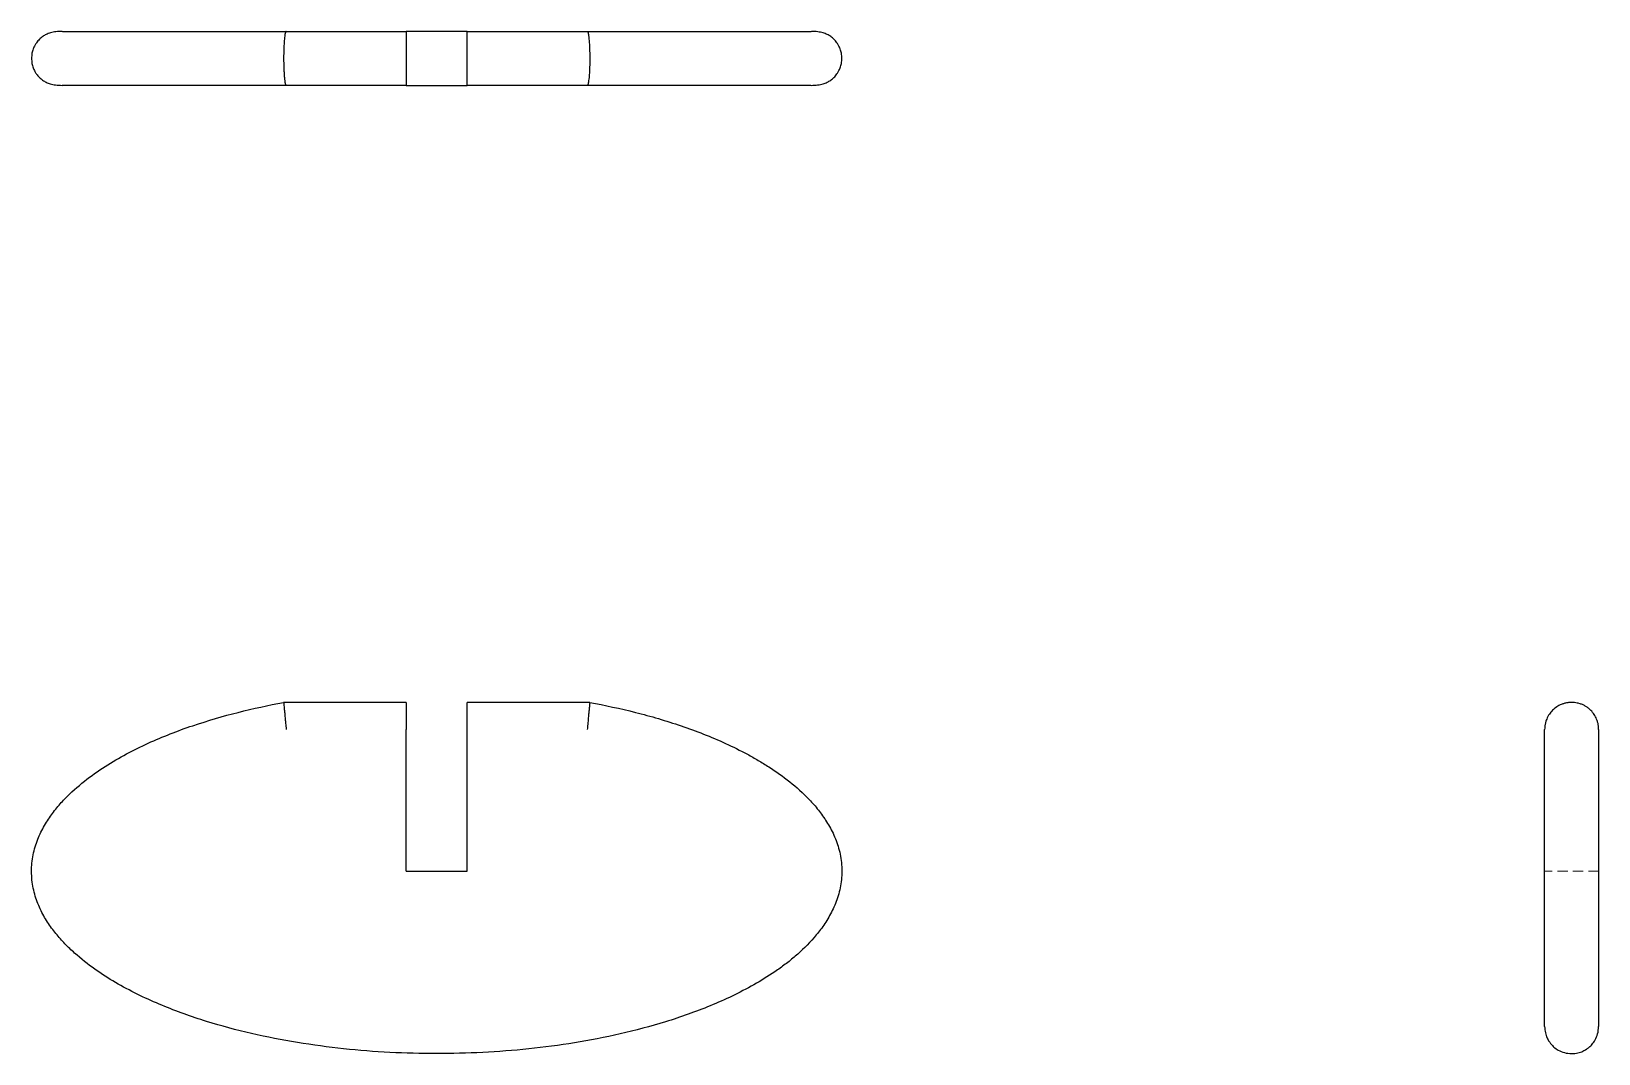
# Model space of a CAD drawing. Header units: millimetres. Extents: x 33 to 226, y 35 to 161.
import ezdxf

# ---------------------------------------------------------------- set-up
doc = ezdxf.new("R2010")
doc.units = ezdxf.units.MM
doc.linetypes.add('HIDDEN', pattern=[1.905, 1.27, -0.635])

msp = doc.modelspace()

# ---------------------------------------------------------------- linework, layer by layer
at = {"color": 7, "linetype": 'HIDDEN', "lineweight": 18}
for p, q in [((36.83, 161.33), (36.85, 161.33)), ((129.2, 161.33), (129.21, 161.33)), ((36.8, 154.67), (36.79, 154.67)), ((129.17, 154.67), (129.15, 154.67)), ((226.33, 57.74), (219.67, 57.74))]:
    msp.add_line(p, q, dxfattribs=at)
at = {"color": 7, "linetype": 'Continuous', "lineweight": 25}
for p, q in [((64.43, 161.33), (79.25, 161.33)), ((79.25, 161.33), (79.25, 154.67)), ((86.75, 161.33), (79.25, 161.33)), ((86.75, 161.33), (101.57, 161.33)), ((86.75, 154.67), (86.75, 161.33)), ((79.25, 154.67), (64.43, 154.67)), ((79.25, 154.67), (86.75, 154.67)), ((101.57, 154.67), (86.75, 154.67)), ((79.25, 78.56), (64.11, 78.56)), ((79.25, 78.56), (79.25, 75.23)), ((101.89, 78.56), (86.75, 78.56)), ((86.75, 75.23), (86.75, 78.56)), ((79.25, 57.74), (79.25, 75.23)), ((86.75, 57.74), (86.75, 75.23)), ((79.25, 57.74), (86.75, 57.74))]:
    msp.add_line(p, q, dxfattribs=at)
at = {"color": 7, "linetype": 'Continuous', "lineweight": 25, "flags": 128}
msp.add_lwpolyline([(223.79, 78.47), (223.27, 78.55), (222.87, 78.56)], dxfattribs=at)
at = {"color": 7, "linetype": 'Continuous', "lineweight": 25}
for points, knots in [([(36.82, 161.33), (36.55, 161.32), (36.03, 161.3), (35.38, 161.16), (34.86, 160.97), (34.41, 160.72), (34.06, 160.43), (33.81, 160.15), (33.61, 159.9), (33.41, 159.57), (33.21, 159.14), (33.05, 158.6), (33.03, 158.21), (33.02, 158)], [0, 0, 0, 0, 0.159513, 0.300121, 0.416359, 0.512193, 0.599415, 0.641754, 0.686629, 0.74544, 0.81873, 0.904571, 1, 1, 1, 1]), ([(36.85, 161.33), (36.9, 161.33), (37.09, 161.33), (37.69, 161.33), (38.6, 161.33), (39.74, 161.33), (40.97, 161.33), (42.29, 161.33), (44.08, 161.33), (46.39, 161.33), (49.24, 161.33), (52.18, 161.33), (55.18, 161.33), (58.23, 161.33), (61.31, 161.33), (63.39, 161.33), (64.43, 161.33)], [0, 0, 0, 0, 0.015753, 0.058864, 0.110189, 0.1617, 0.213319, 0.26491, 0.316499, 0.414052, 0.511325, 0.60883, 0.706708, 0.804455, 0.902167, 1, 1, 1, 1]), ([(64.43, 161.33), (64.42, 161.33), (64.41, 161.33), (64.4, 161.31), (64.38, 161.29), (64.37, 161.26), (64.35, 161.23), (64.34, 161.19), (64.33, 161.16), (64.32, 161.12), (64.29, 161.01), (64.26, 160.78), (64.22, 160.42), (64.19, 160.07), (64.17, 159.75), (64.15, 159.42), (64.14, 159.07), (64.13, 158.72), (64.12, 158.36), (64.12, 158.12), (64.12, 158)], [0, 0, 0, 0, 0.035291, 0.068724, 0.100299, 0.130017, 0.157877, 0.183879, 0.208022, 0.230308, 0.250736, 0.381265, 0.500164, 0.574832, 0.648402, 0.720881, 0.792274, 0.862588, 0.931827, 1, 1, 1, 1]), ([(101.57, 161.33), (102.62, 161.33), (104.71, 161.33), (107.82, 161.33), (110.9, 161.33), (113.92, 161.33), (116.89, 161.33), (119.77, 161.33), (122.09, 161.33), (123.88, 161.33), (125.19, 161.33), (126.41, 161.33), (127.54, 161.33), (128.43, 161.33), (128.99, 161.33), (129.16, 161.33), (129.2, 161.33)], [0, 0, 0, 0, 0.098247, 0.196487, 0.294639, 0.392643, 0.490739, 0.589057, 0.687333, 0.738699, 0.789965, 0.84139, 0.893145, 0.944605, 0.987794, 1, 1, 1, 1]), ([(101.57, 161.33), (101.58, 161.33), (101.59, 161.33), (101.6, 161.31), (101.62, 161.29), (101.64, 161.25), (101.66, 161.21), (101.67, 161.15), (101.7, 161.02), (101.74, 160.79), (101.78, 160.43), (101.81, 160.07), (101.83, 159.75), (101.85, 159.41), (101.86, 159.06), (101.87, 158.7), (101.88, 158.35), (101.88, 158.11), (101.88, 158)], [0, 0, 0, 0, 0.03389, 0.068481, 0.103743, 0.139641, 0.176134, 0.213177, 0.25072, 0.373525, 0.500156, 0.574961, 0.649385, 0.722934, 0.795149, 0.865619, 0.933996, 1, 1, 1, 1]), ([(132.98, 158), (132.97, 158.21), (132.95, 158.6), (132.79, 159.14), (132.59, 159.58), (132.39, 159.9), (132.19, 160.15), (131.94, 160.43), (131.6, 160.71), (131.15, 160.97), (130.64, 161.16), (130, 161.3), (129.49, 161.32), (129.22, 161.33)], [0, 0, 0, 0, 0.097439, 0.185022, 0.259711, 0.319531, 0.365144, 0.408028, 0.494381, 0.585636, 0.69765, 0.837421, 1, 1, 1, 1]), ([(33.02, 158), (33.03, 157.79), (33.05, 157.39), (33.21, 156.85), (33.41, 156.42), (33.61, 156.09), (33.81, 155.84), (34.06, 155.57), (34.4, 155.28), (34.85, 155.02), (35.36, 154.83), (36, 154.69), (36.51, 154.67), (36.78, 154.67)], [0, 0, 0, 0, 0.097439, 0.185022, 0.259711, 0.319531, 0.365144, 0.408028, 0.494381, 0.585636, 0.69765, 0.837421, 1, 1, 1, 1]), ([(64.12, 158), (64.12, 157.94), (64.12, 157.81), (64.12, 157.63), (64.13, 157.44), (64.13, 157.26), (64.13, 157.08), (64.14, 156.9), (64.15, 156.58), (64.17, 156.14), (64.21, 155.64), (64.26, 155.21), (64.3, 154.97), (64.33, 154.82), (64.36, 154.74), (64.39, 154.68), (64.42, 154.67), (64.43, 154.67)], [0, 0, 0, 0, 0.035356, 0.070839, 0.106451, 0.142193, 0.178065, 0.214069, 0.250205, 0.372369, 0.499814, 0.618738, 0.749316, 0.797884, 0.855856, 0.923229, 1, 1, 1, 1]), ([(101.88, 158), (101.88, 157.94), (101.88, 157.81), (101.88, 157.63), (101.87, 157.44), (101.87, 157.26), (101.87, 157.08), (101.86, 156.9), (101.85, 156.58), (101.83, 156.14), (101.79, 155.64), (101.74, 155.22), (101.7, 154.97), (101.66, 154.81), (101.63, 154.73), (101.6, 154.67), (101.58, 154.67), (101.57, 154.67)], [0, 0, 0, 0, 0.035021, 0.070382, 0.106026, 0.141894, 0.177923, 0.21405, 0.250209, 0.371483, 0.499823, 0.615079, 0.749323, 0.79709, 0.874439, 0.945746, 1, 1, 1, 1]), ([(129.18, 154.67), (129.45, 154.67), (129.97, 154.69), (130.62, 154.83), (131.14, 155.02), (131.59, 155.28), (131.94, 155.57), (132.19, 155.84), (132.39, 156.1), (132.59, 156.42), (132.79, 156.86), (132.95, 157.39), (132.97, 157.79), (132.98, 158)], [0, 0, 0, 0, 0.159513, 0.300121, 0.416359, 0.512193, 0.599415, 0.641754, 0.686629, 0.74544, 0.81873, 0.904571, 1, 1, 1, 1]), ([(64.43, 154.67), (63.38, 154.67), (61.29, 154.67), (58.18, 154.67), (55.1, 154.67), (52.08, 154.67), (49.11, 154.67), (46.23, 154.67), (43.91, 154.67), (42.12, 154.67), (40.81, 154.67), (39.59, 154.67), (38.46, 154.67), (37.57, 154.67), (37.01, 154.67), (36.84, 154.67), (36.8, 154.67)], [0, 0, 0, 0, 0.098247, 0.196487, 0.294639, 0.392643, 0.490739, 0.589057, 0.687333, 0.738699, 0.789965, 0.84139, 0.893145, 0.944605, 0.987794, 1, 1, 1, 1]), ([(129.15, 154.67), (129.1, 154.67), (128.91, 154.67), (128.31, 154.67), (127.4, 154.67), (126.26, 154.67), (125.03, 154.67), (123.71, 154.67), (121.92, 154.67), (119.61, 154.67), (116.76, 154.67), (113.82, 154.67), (110.82, 154.67), (107.77, 154.67), (104.69, 154.67), (102.61, 154.67), (101.57, 154.67)], [0, 0, 0, 0, 0.015753, 0.058864, 0.110189, 0.1617, 0.213319, 0.26491, 0.316499, 0.414052, 0.511325, 0.60883, 0.706708, 0.804455, 0.902167, 1, 1, 1, 1]), ([(101.88, 78.56), (103.76, 78.22), (105.64, 77.81), (108.46, 77.1), (109.41, 76.84), (111.28, 76.29), (112.22, 75.99), (115, 75.05), (116.83, 74.33), (119.55, 73.09), (120.44, 72.65), (121.78, 71.93), (122.23, 71.68), (123.11, 71.16), (123.55, 70.89), (124.86, 70.05), (125.71, 69.44), (127.37, 68.12), (128.18, 67.4), (129.34, 66.18), (129.72, 65.74), (130.44, 64.84), (130.78, 64.36), (131.42, 63.33), (131.72, 62.79), (132.25, 61.61), (132.48, 60.99), (132.73, 60), (132.8, 59.67), (132.91, 58.98), (132.95, 58.63), (133, 57.58), (132.97, 56.88), (132.81, 55.86), (132.74, 55.52), (132.57, 54.86), (132.48, 54.54), (132.15, 53.6), (131.88, 53.02), (131.29, 51.92), (130.96, 51.4), (130.28, 50.43), (129.92, 49.98), (128.82, 48.71), (128.04, 47.96), (126.82, 46.92), (126.41, 46.58), (125.57, 45.95), (125.14, 45.64), (123.85, 44.76), (122.98, 44.23), (120.35, 42.74), (118.56, 41.9), (115.84, 40.77), (114.93, 40.43), (113.08, 39.77), (112.16, 39.46), (109.36, 38.6), (107.49, 38.11), (103.75, 37.26), (101.88, 36.89), (98.12, 36.28), (96.24, 36.03), (90.57, 35.44), (86.78, 35.25), (79.13, 35.25), (75.32, 35.44), (69.62, 36.05), (67.72, 36.31), (63.92, 36.93), (62.04, 37.3), (58.3, 38.16), (56.44, 38.66), (52.75, 39.8), (50.92, 40.45), (48.2, 41.59), (47.29, 41.99), (45.49, 42.86), (44.6, 43.33), (42.84, 44.33), (41.98, 44.87), (40.28, 46.04), (39.45, 46.68), (38.23, 47.74), (37.82, 48.11), (37.05, 48.88), (36.67, 49.29), (35.93, 50.16), (35.58, 50.61), (34.91, 51.59), (34.59, 52.11), (34.02, 53.22), (33.77, 53.81), (33.46, 54.75), (33.37, 55.07), (33.21, 55.73), (33.15, 56.07), (33.02, 57.1), (33, 57.8), (33.07, 58.83), (33.12, 59.18), (33.24, 59.86), (33.31, 60.19), (33.58, 61.16), (33.81, 61.77), (34.22, 62.63), (34.36, 62.91), (34.66, 63.46), (34.82, 63.72), (35.3, 64.47), (35.64, 64.94), (36.36, 65.84), (36.74, 66.26), (37.9, 67.47), (38.71, 68.18), (40.37, 69.5), (41.23, 70.11), (42.97, 71.22), (43.84, 71.73), (45.61, 72.68), (46.51, 73.12), (48.31, 73.94), (49.22, 74.32), (51.05, 75.04), (51.98, 75.38), (54.76, 76.32), (56.63, 76.87), (60.37, 77.81), (62.24, 78.22), (64.12, 78.56)], [0, 0, 0, 0, 0.03125, 0.03125, 0.046875, 0.046875, 0.0625, 0.0625, 0.09375, 0.09375, 0.109375, 0.109375, 0.117188, 0.117188, 0.125, 0.125, 0.140625, 0.140625, 0.15625, 0.15625, 0.164063, 0.164063, 0.171875, 0.171875, 0.179688, 0.179688, 0.1875, 0.1875, 0.191406, 0.191406, 0.195313, 0.195313, 0.203125, 0.203125, 0.207031, 0.207031, 0.210938, 0.210938, 0.21875, 0.21875, 0.226563, 0.226563, 0.234375, 0.234375, 0.25, 0.25, 0.257813, 0.257813, 0.265625, 0.265625, 0.28125, 0.28125, 0.3125, 0.3125, 0.328125, 0.328125, 0.34375, 0.34375, 0.375, 0.375, 0.40625, 0.40625, 0.4375, 0.4375, 0.5, 0.5, 0.5625, 0.5625, 0.59375, 0.59375, 0.625, 0.625, 0.65625, 0.65625, 0.6875, 0.6875, 0.703125, 0.703125, 0.71875, 0.71875, 0.734375, 0.734375, 0.75, 0.75, 0.757812, 0.757812, 0.765625, 0.765625, 0.773437, 0.773437, 0.78125, 0.78125, 0.789062, 0.789062, 0.792969, 0.792969, 0.796875, 0.796875, 0.804687, 0.804687, 0.808594, 0.808594, 0.8125, 0.8125, 0.820312, 0.820312, 0.824219, 0.824219, 0.828125, 0.828125, 0.835937, 0.835937, 0.84375, 0.84375, 0.859375, 0.859375, 0.875, 0.875, 0.890625, 0.890625, 0.90625, 0.90625, 0.921875, 0.921875, 0.9375, 0.9375, 0.96875, 0.96875, 1, 1, 1, 1]), ([(64.12, 78.56), (64.12, 78.56), (64.12, 78.56), (64.12, 78.54), (64.13, 78.52), (64.13, 78.48), (64.13, 78.43), (64.14, 78.38), (64.15, 78.26), (64.17, 78.02), (64.21, 77.61), (64.26, 77.1), (64.3, 76.64), (64.33, 76.25), (64.36, 75.96), (64.39, 75.61), (64.42, 75.36), (64.43, 75.23)], [0, 0, 0, 0, 0.035356, 0.070839, 0.106451, 0.142193, 0.178065, 0.214069, 0.250205, 0.372369, 0.499814, 0.618738, 0.749316, 0.797884, 0.855856, 0.923229, 1, 1, 1, 1]), ([(101.88, 78.56), (101.88, 78.56), (101.88, 78.56), (101.88, 78.54), (101.87, 78.52), (101.87, 78.48), (101.87, 78.43), (101.86, 78.38), (101.85, 78.26), (101.83, 78.02), (101.79, 77.62), (101.74, 77.11), (101.7, 76.65), (101.66, 76.22), (101.63, 75.89), (101.6, 75.54), (101.58, 75.32), (101.57, 75.23)], [0, 0, 0, 0, 0.035021, 0.070382, 0.106026, 0.141894, 0.177923, 0.21405, 0.250209, 0.371483, 0.499823, 0.615079, 0.749323, 0.79709, 0.874439, 0.945746, 1, 1, 1, 1]), ([(223, 78.56), (222.94, 78.56), (222.81, 78.56), (222.63, 78.54), (222.44, 78.52), (222.26, 78.48), (222.08, 78.43), (221.9, 78.38), (221.58, 78.26), (221.14, 78.02), (220.64, 77.62), (220.22, 77.11), (219.97, 76.65), (219.81, 76.22), (219.73, 75.89), (219.67, 75.54), (219.67, 75.32), (219.67, 75.23)], [0, 0, 0, 0, 0.035021, 0.070382, 0.106026, 0.141894, 0.177923, 0.21405, 0.250209, 0.371483, 0.499823, 0.615079, 0.749323, 0.79709, 0.874439, 0.945746, 1, 1, 1, 1]), ([(226.33, 75.23), (226.33, 75.29), (226.33, 75.41), (226.31, 75.59), (226.29, 75.77), (226.25, 75.95), (226.21, 76.14), (226.15, 76.32), (226.02, 76.65), (225.79, 77.09), (225.43, 77.53), (225.07, 77.85), (224.75, 78.07), (224.41, 78.26), (224.06, 78.4), (223.7, 78.49), (223.35, 78.55), (223.11, 78.56), (223, 78.56)], [0, 0, 0, 0, 0.03389, 0.068481, 0.103743, 0.139641, 0.176134, 0.213177, 0.25072, 0.373525, 0.500156, 0.574961, 0.649385, 0.722934, 0.795149, 0.865619, 0.933996, 1, 1, 1, 1]), ([(219.67, 38.58), (219.67, 38.58), (219.67, 38.77), (219.67, 39.36), (219.67, 39.6), (219.67, 40.2), (219.67, 40.55), (219.67, 41.38), (219.67, 41.85), (219.67, 42.93), (219.67, 43.54), (219.67, 44.6), (219.67, 44.97), (219.67, 45.78), (219.67, 46.21), (219.67, 47.12), (219.67, 47.6), (219.67, 48.64), (219.67, 49.19), (219.67, 50.1), (219.67, 50.41), (219.67, 51.06), (219.67, 51.4), (219.67, 52.1), (219.67, 52.46), (219.67, 53.22), (219.67, 53.62), (219.67, 54.44), (219.67, 54.86), (219.67, 55.52), (219.67, 55.74), (219.67, 56.19), (219.67, 56.42), (219.67, 57.11), (219.67, 57.58), (219.67, 58.27), (219.67, 58.5), (219.67, 58.97), (219.67, 59.2), (219.67, 59.88), (219.67, 60.32), (219.67, 61.17), (219.67, 61.59), (219.67, 62.77), (219.67, 63.5), (219.67, 64.52), (219.67, 64.85), (219.67, 65.48), (219.67, 65.78), (219.67, 66.66), (219.67, 67.21), (219.67, 68.73), (219.67, 69.6), (219.67, 71.15), (219.67, 71.83), (219.67, 73.04), (219.67, 73.57), (219.67, 74.49), (219.67, 74.89), (219.67, 75.23)], [0, 0, 0, 0, 0.125, 0.125, 0.1875, 0.1875, 0.25, 0.25, 0.3125, 0.3125, 0.375, 0.375, 0.40625, 0.40625, 0.4375, 0.4375, 0.46875, 0.46875, 0.5, 0.5, 0.515625, 0.515625, 0.53125, 0.53125, 0.546875, 0.546875, 0.5625, 0.5625, 0.578125, 0.578125, 0.585937, 0.585937, 0.59375, 0.59375, 0.609375, 0.609375, 0.617187, 0.617187, 0.625, 0.625, 0.640625, 0.640625, 0.65625, 0.65625, 0.6875, 0.6875, 0.703125, 0.703125, 0.71875, 0.71875, 0.75, 0.75, 0.8125, 0.8125, 0.875, 0.875, 0.9375, 0.9375, 1, 1, 1, 1]), ([(226.33, 75.23), (226.33, 75.02), (226.33, 74.61), (226.33, 73.83), (226.33, 72.94), (226.33, 71.89), (226.33, 70.68), (226.33, 69.28), (226.33, 67.9), (226.33, 66.65), (226.33, 65.6), (226.33, 64.45), (226.33, 63.19), (226.33, 61.88), (226.33, 60.54), (226.33, 59.19), (226.33, 57.78), (226.33, 56.38), (226.33, 55.03), (226.33, 53.58), (226.33, 52.09), (226.33, 50.63), (226.33, 49.31), (226.33, 48.13), (226.33, 47.05), (226.33, 46.08), (226.33, 44.95), (226.33, 43.74), (226.33, 42.54), (226.33, 41.4), (226.33, 40.39), (226.33, 39.56), (226.33, 38.99), (226.33, 38.64), (226.33, 38.6), (226.33, 38.58)], [0, 0, 0, 0, 0.0360608, 0.0721189, 0.1081447, 0.1441162, 0.1801216, 0.2162082, 0.2522797, 0.2711331, 0.2899496, 0.3088247, 0.3278211, 0.3467088, 0.3625612, 0.3783695, 0.3942249, 0.4099171, 0.4257762, 0.4415712, 0.4642759, 0.486668, 0.5090856, 0.5316839, 0.5541976, 0.576579, 0.5989078, 0.6398595, 0.6809995, 0.7221428, 0.7778951, 0.833465, 0.8890277, 0.9447212, 1, 1, 1, 1]), ([(219.67, 38.58), (219.68, 38.32), (219.72, 37.84), (219.94, 37.22), (220.2, 36.76), (220.48, 36.38), (220.85, 36.01), (221.38, 35.63), (222.12, 35.32), (222.7, 35.27), (223, 35.25)], [0, 0, 0, 0, 0.14864, 0.276119, 0.376002, 0.450125, 0.545505, 0.672518, 0.826842, 1, 1, 1, 1]), ([(223, 35.25), (223.26, 35.26), (223.74, 35.3), (224.36, 35.52), (224.82, 35.78), (225.2, 36.06), (225.56, 36.43), (225.94, 36.97), (226.26, 37.7), (226.31, 38.28), (226.33, 38.58)], [0, 0, 0, 0, 0.148578, 0.276023, 0.375893, 0.450016, 0.545401, 0.672432, 0.826789, 1, 1, 1, 1])]:
    msp.add_open_spline(points, degree=3, knots=knots, dxfattribs=at)

doc.saveas('drawing.dxf')
